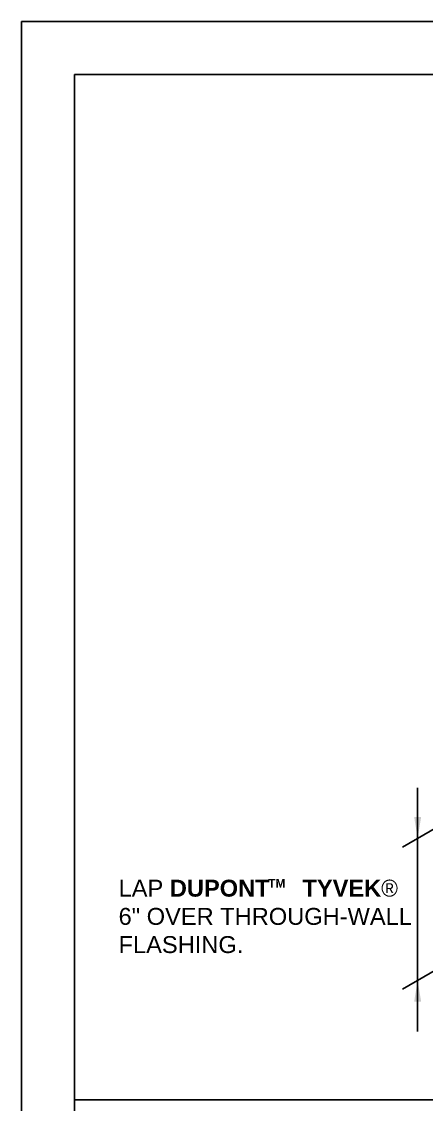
# Model space of a CAD drawing. Extents: x 0 to 51, y 0 to 66.
# Drawn here: x 0 to 11.48, y 35.29 to 66 of the extents above; entities that cross this region are included whole.
import ezdxf

# ---------------------------------------------------------------- set-up
doc = ezdxf.new("R2010")
doc.units = 0
doc.header["$LTSCALE"] = 1.5
doc.header["$MEASUREMENT"] = 0
doc.layers.get('DEFPOINTS').update_dxf_attribs({"linetype": 'CONTINUOUS'})
for name, color, linetype in [('8X11-TTB$0$B', 5, 'CONTINUOUS'), ('TEXT', 7, 'CONTINUOUS'), ('TITLE', 7, 'CONTINUOUS')]:
    doc.layers.add(name, color=color, linetype=linetype)
doc.styles.add('DETAILS', font='sanss___.ttf', dxfattribs={"height": 1})
doc.dimstyles.new('TYVEKDETAILS', dxfattribs={"dimscale": 6, "dimtxt": 1.5, "dimasz": 0.1, "dimexe": 0.75, "dimexo": 0.75, "dimgap": 0.75, "dimtad": 0, "dimtih": 1, "dimtoh": 1, "dimdec": 4, "dimzin": 0, "dimtxsty": 'DETAILS', "dimcen": 0.0625, "dimazin": 3, "dimtfac": 1, "dimtdec": 4, "dimtofl": 0, "dimtmove": 0, "dimatfit": 3, "dimtolj": 1, "dimtzin": 0})

msp = doc.modelspace()

# ---------------------------------------------------------------- linework, layer by layer
at = {"layer": '8X11-TTB$0$B', "color": 7}
for q in [(1.5, 1.5), (49.5, 64.5)]:
    msp.add_line((1.5, 64.5), q, dxfattribs=at)
at = {"layer": 'DEFPOINTS'}
for q in [(0, 0), (51, 66)]:
    msp.add_line((0, 66), q, dxfattribs=at)
at = {"layer": 'TEXT'}
for p, q in [((16.517, 45.887), (10.803, 42.588)), ((11.234, 42.837), (11.234, 38.806)), ((17.39, 42.36), (10.803, 38.558))]:
    msp.add_line(p, q, dxfattribs=at)
at = {"layer": 'TITLE', "linetype": 'CONTINUOUS'}
msp.add_line((49.5, 35.417), (1.5, 35.417), dxfattribs=at)

# ---------------------------------------------------------------- texts
at = {"layer": 'TEXT', "insert": (2.75, 40.618), "char_height": 0.48, "width": 8.31837, "attachment_point": 4, "style": 'DETAILS'}
msp.add_mtext('LAP {\\fSansSerif|b1|i0|c2|p2;DUPONT     TYVEK\\fSymbol|b0|i0|c2|p18;â  }6" OVER THROUGH-WALL FLASHING. ', dxfattribs=at)
at = {"layer": 'TEXT', "insert": (6.998, 41.56), "char_height": 0.24, "attachment_point": 4, "style": 'DETAILS'}
msp.add_mtext('{\\fSansSerif|b1|i0|c2|p2;TM}', dxfattribs=at)

# ---------------------------------------------------------------- leaders
at = {"layer": 'TEXT'}
for points in [[(11.234, 42.837), (11.234, 44.272)], [(11.234, 38.806), (11.234, 37.353)]]:
    msp.add_leader(points, dimstyle='TYVEKDETAILS', override={"dimgap": 0.75, "dimtad": 0, "dimfxl": 3}, dxfattribs=at)

doc.saveas('drawing.dxf')
